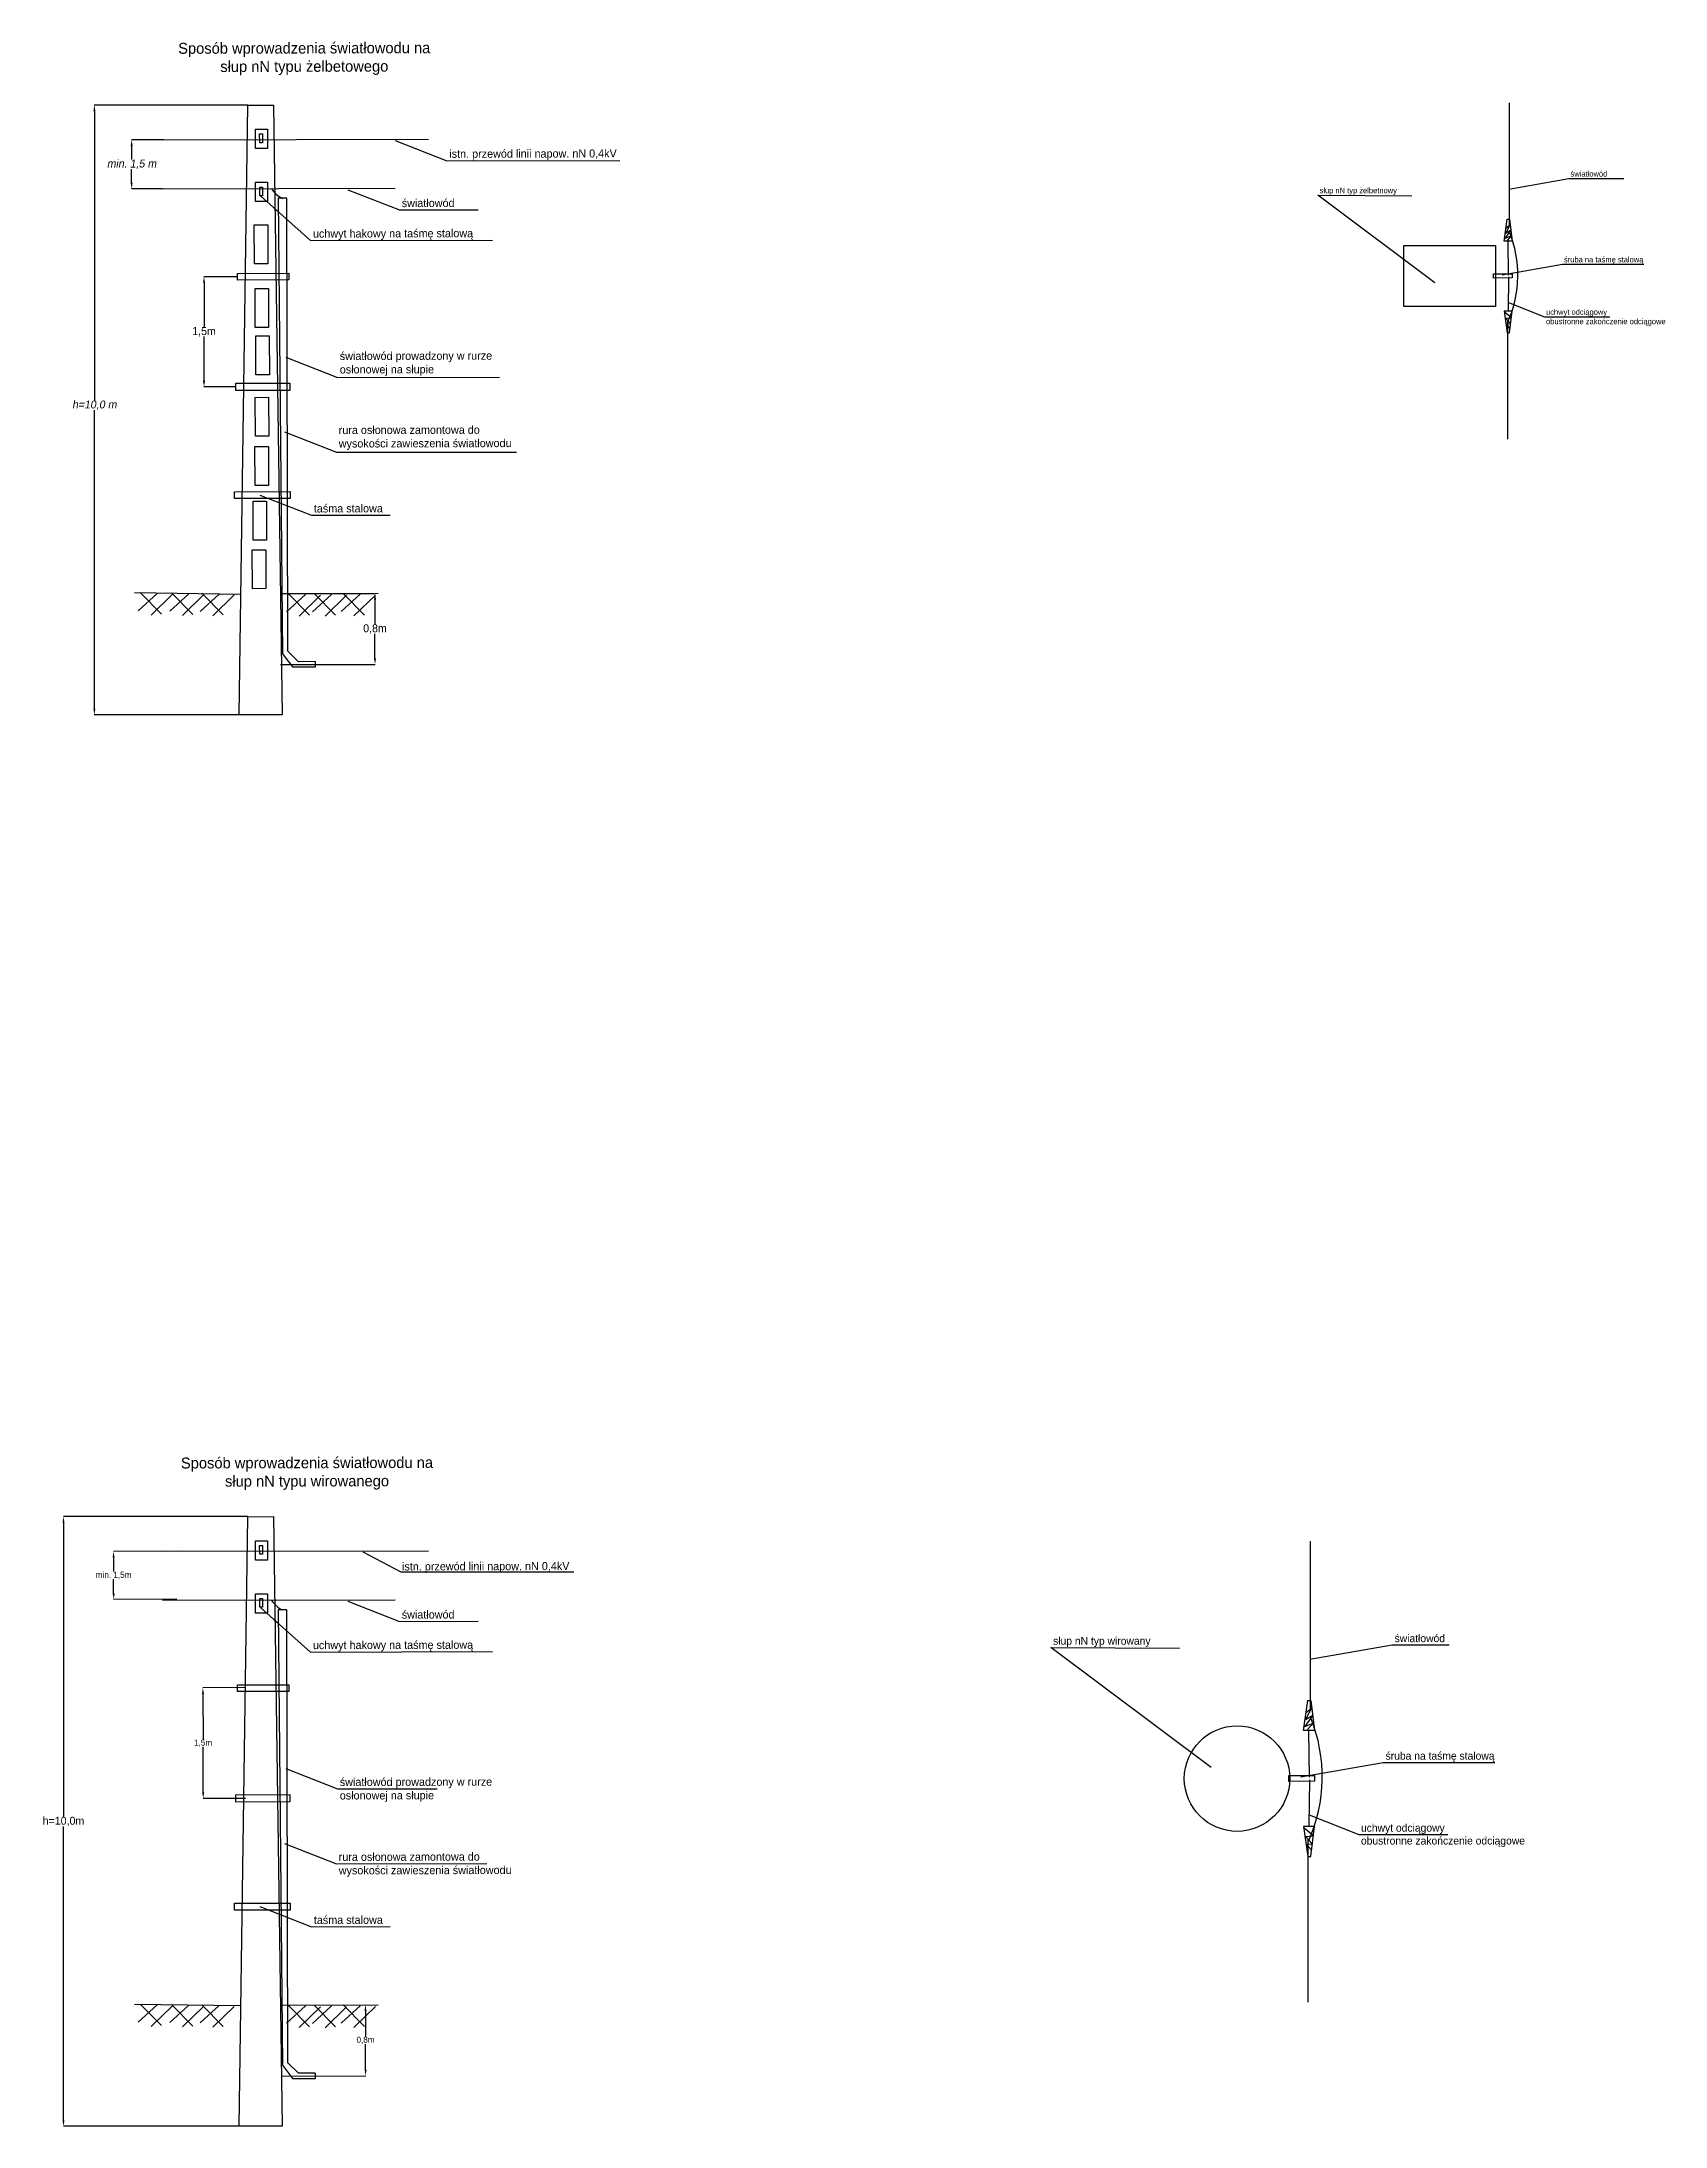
# Model space of a CAD drawing. Header units: metres. Extents: x 7525164 to 829536834, y 5785726 to 575610303.
# Drawn here: x 829534171 to 829536834, y 575606884 to 575610303 of the extents above; entities outside this region: 3.
import ezdxf
from ezdxf import colors
from ezdxf.entities.mleader import LeaderData, LeaderLine
from ezdxf.math import Vec2, Vec3

# ---------------------------------------------------------------- set-up
doc = ezdxf.new("R2010")
doc.units = ezdxf.units.M
doc.header["$MEASUREMENT"] = 0
for name, pattern in [('4001', [0]), ('ACAD_ISO02W100', [15, 12, -3]), ('DASHED', [19.05, 12.7, -6.35])]:
    doc.linetypes.add(name, pattern=pattern)
doc.layers.get('0').update_dxf_attribs({"lineweight": 18})
for name, color, linetype, lineweight in [('!podklad', 7, 'Continuous', 18), ('!trafo', 6, 'DASHED', 50), ('istn.', 5, '4001', 30), ('linia', 7, 'ACAD_ISO02W100', 15), ('yabella', 7, 'Continuous', 25), ('światł', 1, 'Continuous', 30)]:
    doc.layers.add(name, color=color, linetype=linetype, lineweight=lineweight)
doc.layers.add('_mm trafo', color=3, linetype='Continuous', plot=False)
doc.styles.get("Standard").update_dxf_attribs({"font": ''})
doc.styles.get('Standard').set_extended_font_data('Lato Light')
doc.dimstyles.get("Standard").update_dxf_attribs({"dimtxt": 13, "dimasz": 10, "dimexe": 0.18, "dimexo": 0.0625, "dimgap": 0.09, "dimtad": 0, "dimtih": 1, "dimtoh": 1, "dimdec": 4, "dimzin": 0, "dimdsep": 46, "dimtxsty": 'Standard', "dimcen": 0.09, "dimadec": 0, "dimazin": 0, "dimtfac": 1, "dimtdec": 4, "dimtofl": 0, "dimtmove": 0, "dimatfit": 3, "dimfxl": 1, "dimtolj": 1, "dimtzin": 0, "dimarcsym": 0})
picture_1 = doc.add_image_def('image1.jpg', size_in_pixel=(2379, 2762))

# ---------------------------------------------------------------- blocks, each defined once
blk = doc.blocks.new('*D2')
at = {"layer": 'Defpoints', "color": 0, "lineweight": 100, "transparency": 16777216}
for p in [(829534392.5, 575607827.2), (829534289, 575607748.1), (829534392.7, 575607748.4)]:
    blk.add_point(p, dxfattribs=at)
at = {"layer": 'yabella', "color": 0, "lineweight": -2, "transparency": 16777216}
for p, q in [((829534392.4, 575607827.2), (829534288.7, 575607826.9)), ((829534288.9, 575607816.9), (829534288.9, 575607793.6)), ((829534289, 575607758.1), (829534288.9, 575607781.5)), ((829534392.6, 575607748.4), (829534288.8, 575607748.1))]:
    blk.add_line(p, q, dxfattribs=at)
at = {"layer": 'yabella', "color": 0, "lineweight": 100, "transparency": 16777216}
for points in [[(829534290.5, 575607816.9), (829534287.2, 575607816.9), (829534288.8, 575607826.9)], [(829534290.7, 575607758.1), (829534287.3, 575607758.1), (829534289, 575607748.1)]]:
    blk.add_solid(points, dxfattribs=at)
at = {"layer": 'yabella', "color": 0, "transparency": 16777216, "insert": (829534288.9, 575607787.5), "char_height": 10, "attachment_point": 5}
blk.add_mtext('\\A1;min. 1,5m', dxfattribs=at)
blk = doc.blocks.new('*D3')
at = {"layer": 'Defpoints', "color": 0, "lineweight": 100, "transparency": 16777216}
for p in [(829534505, 575607603.3), (829534435.9, 575607421.5), (829534505.5, 575607421.6)]:
    blk.add_point(p, dxfattribs=at)
at = {"layer": 'yabella', "color": 0, "lineweight": -2, "transparency": 16777216}
for p, q in [((829534505, 575607603.3), (829534435.3, 575607603.1)), ((829534435.5, 575607593.1), (829534435.6, 575607518.3)), ((829534435.9, 575607431.5), (829534435.7, 575607506.3)), ((829534505.4, 575607421.6), (829534435.7, 575607421.5))]:
    blk.add_line(p, q, dxfattribs=at)
at = {"layer": 'yabella', "color": 0, "lineweight": 100, "transparency": 16777216}
for points in [[(829534437.1, 575607593.1), (829534433.8, 575607593.1), (829534435.4, 575607603.1)], [(829534437.5, 575607431.5), (829534434.2, 575607431.5), (829534435.9, 575607421.5)]]:
    blk.add_solid(points, dxfattribs=at)
at = {"layer": 'yabella', "color": 0, "transparency": 16777216, "insert": (829534435.7, 575607512.3), "char_height": 10, "attachment_point": 5}
blk.add_mtext('\\A1;1,5m', dxfattribs=at)
blk = doc.blocks.new('*D4')
at = {"layer": 'Defpoints', "color": 0, "lineweight": 100, "transparency": 16777216}
for p in [(829534564, 575607082.7), (829534564.3, 575606966.2), (829534702.2, 575606966.6)]:
    blk.add_point(p, dxfattribs=at)
at = {"layer": 'yabella', "color": 0, "lineweight": -2, "transparency": 16777216}
for p, q in [((829534564.1, 575607082.7), (829534702.1, 575607083)), ((829534702, 575607073), (829534702.1, 575607030.8)), ((829534702.2, 575606976.6), (829534702.1, 575607018.7)), ((829534564.3, 575606966.2), (829534702.4, 575606966.6))]:
    blk.add_line(p, q, dxfattribs=at)
at = {"layer": 'yabella', "color": 0, "lineweight": 100, "transparency": 16777216}
for points in [[(829534703.7, 575607073), (829534700.3, 575607073), (829534702, 575607083)], [(829534703.9, 575606976.6), (829534700.6, 575606976.6), (829534702.2, 575606966.6)]]:
    blk.add_solid(points, dxfattribs=at)
at = {"layer": 'yabella', "color": 0, "transparency": 16777216, "insert": (829534702.1, 575607024.8), "char_height": 10, "attachment_point": 5}
blk.add_mtext('\\A1;0,8m', dxfattribs=at)
blk = doc.blocks.new('*D5')
at = {"color": 0, "lineweight": -2, "transparency": 16777216}
for p, q in [((829534509.3, 575610199.2), (829534257.2, 575610199.2)), ((829534257.4, 575610189.2), (829534257.4, 575609715)), ((829534257.4, 575609209.2), (829534257.4, 575609699.1)), ((829534494.6, 575609199.2), (829534257.2, 575609199.2))]:
    blk.add_line(p, q, dxfattribs=at)
at = {"color": 0, "lineweight": 100, "transparency": 16777216}
for points in [[(829534255.7, 575610189.2), (829534259.1, 575610189.2), (829534257.4, 575610199.2)], [(829534255.7, 575609209.2), (829534259.1, 575609209.2), (829534257.4, 575609199.2)]]:
    blk.add_solid(points, dxfattribs=at)
at = {"layer": 'Defpoints', "color": 0, "lineweight": 100, "transparency": 16777216}
for p in [(829534509.3, 575610199.2), (829534257.4, 575609199.2), (829534494.7, 575609199.2)]:
    blk.add_point(p, dxfattribs=at)
at = {"color": 0, "transparency": 16777216, "insert": (829534257.4, 575609707), "char_height": 13, "attachment_point": 5}
blk.add_mtext('\\A1;{\\Q10;h=10,0 m}', dxfattribs=at)
blk = doc.blocks.new('*D6')
at = {"color": 0, "lineweight": -2, "transparency": 16777216}
for p, q in [((829534371.2, 575610142.4), (829534318.3, 575610142.4)), ((829534318.5, 575610132.4), (829534318.5, 575610110)), ((829534318.5, 575610072), (829534318.5, 575610094.4)), ((829534368.9, 575610062), (829534318.3, 575610062))]:
    blk.add_line(p, q, dxfattribs=at)
at = {"color": 0, "lineweight": 100, "transparency": 16777216}
for points in [[(829534316.8, 575610132.4), (829534320.2, 575610132.4), (829534318.5, 575610142.4)], [(829534316.8, 575610072), (829534320.2, 575610072), (829534318.5, 575610062)]]:
    blk.add_solid(points, dxfattribs=at)
at = {"layer": 'Defpoints', "color": 0, "lineweight": 100, "transparency": 16777216}
for p in [(829534371.3, 575610142.4), (829534318.5, 575610062), (829534368.9, 575610062)]:
    blk.add_point(p, dxfattribs=at)
at = {"color": 0, "transparency": 16777216, "insert": (829534318.5, 575610102.2), "char_height": 13, "attachment_point": 5}
blk.add_mtext('\\A1;{\\Q10;min. 1,5 m}', dxfattribs=at)
blk = doc.blocks.new('*D7')
at = {"color": 0, "lineweight": -2, "transparency": 16777216}
for p, q in [((829534492, 575609917.8), (829534437, 575609917.8)), ((829534437.2, 575609907.8), (829534437.2, 575609835.2)), ((829534437.2, 575609747), (829534437.2, 575609819.7)), ((829534489.1, 575609737), (829534437, 575609737))]:
    blk.add_line(p, q, dxfattribs=at)
at = {"color": 0, "lineweight": 100, "transparency": 16777216}
for points in [[(829534435.5, 575609907.8), (829534438.8, 575609907.8), (829534437.2, 575609917.8)], [(829534435.5, 575609747), (829534438.8, 575609747), (829534437.2, 575609737)]]:
    blk.add_solid(points, dxfattribs=at)
at = {"layer": 'Defpoints', "color": 0, "lineweight": 100, "transparency": 16777216}
for p in [(829534492, 575609917.8), (829534437.2, 575609737), (829534489.2, 575609737)]:
    blk.add_point(p, dxfattribs=at)
at = {"color": 0, "transparency": 16777216, "insert": (829534437.2, 575609827.4), "char_height": 13, "attachment_point": 5}
blk.add_mtext('\\A1;1,5m', dxfattribs=at)
blk = doc.blocks.new('*D8')
at = {"color": 0, "lineweight": -2, "transparency": 16777216}
for p, q in [((829534562.6, 575609398.1), (829534717.8, 575609398.1)), ((829534717.6, 575609388.1), (829534717.6, 575609347.7)), ((829534717.6, 575609291.7), (829534717.6, 575609332)), ((829534562.6, 575609281.7), (829534717.8, 575609281.7))]:
    blk.add_line(p, q, dxfattribs=at)
at = {"color": 0, "lineweight": 100, "transparency": 16777216}
for points in [[(829534716, 575609388.1), (829534719.3, 575609388.1), (829534717.6, 575609398.1)], [(829534716, 575609291.7), (829534719.3, 575609291.7), (829534717.6, 575609281.7)]]:
    blk.add_solid(points, dxfattribs=at)
at = {"layer": 'Defpoints', "color": 0, "lineweight": 100, "transparency": 16777216}
for p in [(829534562.6, 575609398.1), (829534562.6, 575609281.7), (829534717.6, 575609281.7)]:
    blk.add_point(p, dxfattribs=at)
at = {"color": 0, "transparency": 16777216, "insert": (829534717.6, 575609339.9), "char_height": 13, "attachment_point": 5}
blk.add_mtext('\\A1;0,8m', dxfattribs=at)
blk = doc.blocks.new('*D9')
at = {"color": 0, "lineweight": -2, "transparency": 16777216}
for p, q in [((829534509.3, 575607883.8), (829534206.5, 575607883.8)), ((829534206.7, 575607873.8), (829534206.7, 575607391.7)), ((829534206.7, 575606893.7), (829534206.7, 575607375.8)), ((829534494.6, 575606883.7), (829534206.5, 575606883.7))]:
    blk.add_line(p, q, dxfattribs=at)
at = {"color": 0, "lineweight": 100, "transparency": 16777216}
for points in [[(829534205.1, 575607873.8), (829534208.4, 575607873.8), (829534206.7, 575607883.8)], [(829534205.1, 575606893.7), (829534208.4, 575606893.7), (829534206.7, 575606883.7)]]:
    blk.add_solid(points, dxfattribs=at)
at = {"layer": 'Defpoints', "color": 0, "lineweight": 100, "transparency": 16777216}
for p in [(829534509.3, 575607883.8), (829534206.7, 575606883.7), (829534494.7, 575606883.7)]:
    blk.add_point(p, dxfattribs=at)
at = {"color": 0, "transparency": 16777216, "insert": (829534206.7, 575607383.8), "char_height": 13, "attachment_point": 5}
blk.add_mtext('\\A1;h=10,0m', dxfattribs=at)

msp = doc.modelspace()

# ---------------------------------------------------------------- linework, layer by layer
at = {"layer": '!trafo'}
msp.add_lwpolyline([(7525815.72212, 5787043.95594), (7525887.16114, 5787046.90188), (7525883.11061, 5787090.10756), (7525970.19706, 5787068.50472), (7526299.95499, 5787117.0724), (7526326.53166, 5787111.71586), (7526323.27242, 5787089.79732), (7526251.90683, 5787066.88781), (7526257.2165, 5787042.29537), (7526328.46362, 5787043.19852), (7526339.5393, 5786972.52516), (7526369.07443, 5786978.59041), (7526366.96478, 5787113.60817), (7526585.20291, 5787115.08584), (7526616.93208, 5786928.08626), (7526679.04025, 5786936.18732), (7526635.15948, 5787214.32389), (7526904.13272, 5787246.47671), (7526896.99152, 5787286.3443), (7526563.959, 5787275.57972), (7526563.70584, 5787166.21336), (7525958.82631, 5787130.43366), (7525802.20572, 5787171.61407)], close=True, dxfattribs=at)
msp.add_lwpolyline([(829536405.02024, 575609968.94618), (829536405.02024, 575609868.94618), (829536555.02024, 575609868.94618)])
at = {"layer": 'istn.'}
for points in [[(829534371.31146, 575610142.38474), (829534805.08141, 575610143.44769)], [(829534371.31146, 575607826.94171), (829534805.08141, 575607828.00465)]]:
    msp.add_lwpolyline(points, dxfattribs=at)
at = {"layer": 'linia', "linetype": 'ByBlock', "lineweight": 25}
msp.add_circle((829536131.43575, 575607454.06784), 86.5, dxfattribs=at)
at = {"layer": 'yabella'}
for points in [[(829534565.48978, 575609199.35114), (829534494.69821, 575609199.17767), (829534509.31692, 575610199.21349), (829534550.87108, 575610199.31532), (829534565.48978, 575609199.35114)], [(829534750.82757, 575610141.42279), (829534835.67274, 575610108.14438), (829535118.93575, 575610108.46114)], [(829536576.95342, 575610061.49948), (829536675.66896, 575610078.69508), (829536765.73068, 575610078.69508)], [(829534530.10916, 575610049.92048), (829534611.98695, 575609977.21975), (829534910.26722, 575609977.95068)], [(829534672.79393, 575610060.55163), (829534757.6391, 575610027.27322), (829534886.90357, 575610027.58998)], [(829536455.95079, 575609907.82834), (829536264.07367, 575610051.4923), (829536418.09728, 575610050.46493)], [(829536569.59523, 575609976.35856), (829536574.46046, 575610012.00368), (829536578.16732, 575610012.00368), (829536582.80091, 575609976.35856), (829536569.36356, 575609976.35856)], [(829536572.67742, 575609997.97704), (829536578.85329, 575610002.87682), (829536571.95086, 575609989.26633), (829536580.48809, 575609994.71053), (829536571.04265, 575609980.91857), (829536581.033, 575609984.91097), (829536574.31222, 575609977.28911)], [(829536576.74516, 575609920.33348), (829536575.96277, 575609975.30836)], [(829536566.19465, 575609920.93998), (829536664.9102, 575609938.13558), (829536798.53822, 575609938.13558)], [(829536576.74516, 575609917.44303), (829536575.96277, 575609862.46815)], [(829536576.421, 575609875.35102), (829536635.47753, 575609852.02043), (829536742.73885, 575609852.02043)], [(829536569.59523, 575609861.41795), (829536574.46046, 575609825.77282), (829536578.16732, 575609825.77282), (829536582.80091, 575609861.41795), (829536569.36356, 575609861.41795)], [(829536578.95132, 575609833.17998), (829536572.6022, 575609840.24811), (829536579.85834, 575609840.79182), (829536571.69518, 575609849.67228), (829536581.30955, 575609850.39722), (829536570.06254, 575609859.64017)], [(829534571.1542, 575609785.93037), (829534655.99937, 575609752.65197), (829534922.02521, 575609752.96873)], [(829534569.4557, 575609663.0684), (829534654.30086, 575609629.79), (829534949.43725, 575609630.10676)], [(829534528.62232, 575609559.63954), (829534613.46749, 575609526.36114), (829534742.73196, 575609526.6779)], [(829534329.34032, 575609369.89488), (829534360.56723, 575609398.39643)], [(829534332.46796, 575609399.74884), (829534367.40802, 575609364.30316)], [(829534350.34068, 575609362.8401), (829534385.46572, 575609397.03619)], [(829534380.91033, 575609369.31062), (829534412.13724, 575609397.81218)], [(829534384.03798, 575609399.16458), (829534418.97803, 575609363.7189)], [(829534401.91069, 575609362.25584), (829534437.03573, 575609396.45193)], [(829534430.70208, 575609368.72201), (829534461.92899, 575609397.22356)], [(829534433.82972, 575609398.57596), (829534468.76978, 575609363.13028)], [(829534451.70244, 575609361.66723), (829534486.82748, 575609395.86331)], [(829534572.26771, 575609368.21291), (829534603.49462, 575609396.71446)], [(829534575.39536, 575609398.06687), (829534610.33541, 575609362.62118)], [(829534593.26807, 575609361.15813), (829534628.39311, 575609395.35422)], [(829534614.93155, 575609368.03705), (829534646.15846, 575609396.5386)], [(829534618.05919, 575609397.89101), (829534652.99924, 575609362.44532)], [(829534635.9319, 575609360.98227), (829534671.05694, 575609395.17836)], [(829534662.08482, 575609368.43301), (829534693.31173, 575609396.93456)], [(829534665.21246, 575609398.28696), (829534700.15252, 575609362.84128)], [(829534683.08518, 575609361.37822), (829534718.21022, 575609395.57431)], [(829534565.48978, 575606883.90811), (829534494.69821, 575606883.73464), (829534509.31692, 575607883.77046), (829534550.87108, 575607883.87229), (829534565.48978, 575606883.90811)], [(829534697.47294, 575607825.97976), (829534759.91471, 575607793.39704), (829535043.97365, 575607793.13903)], [(829534530.10916, 575607734.47745), (829534611.98695, 575607661.77671), (829534910.26722, 575607662.50764)], [(829534672.79393, 575607745.1086), (829534757.6391, 575607711.83019), (829534886.90357, 575607712.14695)], [(829536089.20819, 575607472.20144), (829535826.01646, 575607669.26072), (829536037.28574, 575607667.85152)], [(829536250.66292, 575607649.93423), (829536386.06789, 575607673.52088), (829536479.48173, 575607673.52088)], [(829536240.56993, 575607533.14914), (829536247.24341, 575607582.04242), (829536252.32799, 575607582.04242), (829536258.68374, 575607533.14914), (829536240.25215, 575607533.14914)], [(829536244.79767, 575607562.80252), (829536253.26892, 575607569.5234), (829536243.80107, 575607550.85431), (829536255.51133, 575607558.32195), (829536242.55531, 575607539.40396), (829536256.25876, 575607544.88021), (829536247.04008, 575607534.42554)], [(829536250.37726, 575607456.30132), (829536249.30409, 575607531.70862)], [(829536235.90547, 575607457.13324), (829536371.31044, 575607480.71989), (829536554.27608, 575607480.71989)], [(829534571.1542, 575607470.48734), (829534655.99937, 575607437.20893), (829534819.83627, 575607437.52569)], [(829536250.37726, 575607452.33658), (829536249.30409, 575607376.92929)], [(829536240.56993, 575607375.48876), (829536247.24341, 575607326.59548), (829536252.32799, 575607326.59548), (829536258.68374, 575607375.48876), (829536240.25215, 575607375.48876)], [(829536253.40339, 575607336.75565), (829536244.6945, 575607346.45077), (829536254.64752, 575607347.19656), (829536243.45037, 575607359.37761), (829536256.63809, 575607360.37199), (829536241.21093, 575607373.05024)], [(829536249.93263, 575607394.60032), (829536330.93859, 575607362.59848), (829536477.24624, 575607362.59848)], [(829534569.4557, 575607347.62537), (829534654.30086, 575607314.34696), (829534900.94193, 575607314.66372)], [(829534528.62232, 575607244.19651), (829534613.46749, 575607210.91811), (829534742.73196, 575607211.23487)], [(829534329.34032, 575607054.45185), (829534360.56723, 575607082.9534)], [(829534332.46796, 575607084.30581), (829534367.40802, 575607048.86012)], [(829534350.34068, 575607047.39707), (829534385.46572, 575607081.59316)], [(829534380.91033, 575607053.86759), (829534412.13724, 575607082.36914)], [(829534384.03798, 575607083.72155), (829534418.97803, 575607048.27587)], [(829534401.91069, 575607046.81281), (829534437.03573, 575607081.0089)], [(829534430.70208, 575607053.27898), (829534461.92899, 575607081.78053)], [(829534433.82972, 575607083.13293), (829534468.76978, 575607047.68725)], [(829534451.70244, 575607046.22419), (829534486.82748, 575607080.42028)], [(829534572.26771, 575607052.76988), (829534603.49462, 575607081.27143)], [(829534575.39536, 575607082.62383), (829534610.33541, 575607047.17815)], [(829534593.26807, 575607045.7151), (829534628.39311, 575607079.91118)], [(829534614.93155, 575607052.59402), (829534646.15846, 575607081.09557)], [(829534618.05919, 575607082.44797), (829534652.99924, 575607047.00229)], [(829534635.9319, 575607045.53924), (829534671.05694, 575607079.73532)], [(829534662.08482, 575607052.98997), (829534693.31173, 575607081.49153)], [(829534665.21246, 575607082.84393), (829534700.15252, 575607047.39825)], [(829534683.08518, 575607045.93519), (829534718.21022, 575607080.13128)]]:
    msp.add_lwpolyline(points, dxfattribs=at)
for points in [[(829534521.59581, 575610159.80799), (829534541.08159, 575610159.85574), (829534541.15942, 575610128.09279), (829534521.67365, 575610128.04504)], [(829534528.45218, 575610151.96939), (829534532.89629, 575610151.98028), (829534532.93144, 575610137.63573), (829534528.48734, 575610137.62484)], [(829534521.80912, 575610072.7608), (829534541.2949, 575610072.80855), (829534541.37273, 575610041.04561), (829534521.88695, 575610040.99786)], [(829534528.66549, 575610064.9222), (829534533.1096, 575610064.93309), (829534533.14475, 575610050.58854), (829534528.70064, 575610050.57765)], [(829536551.92321, 575609922.42519), (829536582.76151, 575609922.44169), (829536582.76151, 575609915.69622), (829536551.7401, 575609915.46718)], [(829534521.59581, 575607844.36496), (829534541.08159, 575607844.41271), (829534541.15942, 575607812.64976), (829534521.67365, 575607812.60201)], [(829534528.45218, 575607836.52635), (829534532.89629, 575607836.53724), (829534532.93144, 575607822.1927), (829534528.48734, 575607822.18181)], [(829534521.80912, 575607757.31777), (829534541.2949, 575607757.36552), (829534541.37273, 575607725.60257), (829534521.88695, 575607725.55482)], [(829534528.66549, 575607749.47917), (829534533.1096, 575607749.49006), (829534533.14475, 575607735.14551), (829534528.70064, 575607735.13462)], [(829536216.32978, 575607459.17045), (829536258.6297, 575607459.19308), (829536258.6297, 575607449.94054), (829536216.07862, 575607449.62637)]]:
    msp.add_lwpolyline(points, close=True, dxfattribs=at)
at = {"layer": 'yabella', "color": 1, "lineweight": 30}
for points in [[(829534619.43135, 575609286.35886), (829534591.87567, 575609286.29134), (829534574.89827, 575609303.45603), (829534573.07769, 575610046.40459), (829534558.80027, 575610046.36961), (829534565.73122, 575609299.30373), (829534582.33044, 575609277.67911), (829534619.80985, 575609277.77096), (829534619.7888, 575609286.35974)], [(829534619.43135, 575606970.91583), (829534591.87567, 575606970.8483), (829534574.89827, 575606988.013), (829534573.07769, 575607730.96156), (829534558.80027, 575607730.92657), (829534565.73122, 575606983.8607), (829534582.33044, 575606962.23608), (829534619.80985, 575606962.32792), (829534619.7888, 575606970.9167)]]:
    msp.add_lwpolyline(points, dxfattribs=at)
for points in [[(829534489.16674, 575609743.13686), (829534577.70793, 575609743.35383), (829534577.73777, 575609731.17734), (829534489.19657, 575609730.96037)], [(829534487.07488, 575609565.04989), (829534578.24772, 575609565.2733), (829534578.27553, 575609553.92282), (829534487.10269, 575609553.6994)], [(829534489.16674, 575607427.69383), (829534577.70793, 575607427.9108), (829534577.73777, 575607415.73431), (829534489.19657, 575607415.51734)], [(829534487.07488, 575607249.60685), (829534578.24772, 575607249.83027), (829534578.27553, 575607238.47979), (829534487.10269, 575607238.25637)]]:
    msp.add_lwpolyline(points, close=True, dxfattribs=at)
at = {"layer": 'yabella', "color": 5}
for points in [[(829534322.9719, 575609399.65265), (829534497.59148, 575609397.10003)], [(829534562.58496, 575609398.05018), (829534722.61882, 575609398.44234)], [(829534322.9719, 575607084.20962), (829534497.59148, 575607081.657)], [(829534562.58496, 575607082.60715), (829534722.61882, 575607082.99931)]]:
    msp.add_lwpolyline(points, dxfattribs=at)
at = {"layer": 'światł'}
for points in [[(829536577.62554, 575610202.83332), (829536577.62554, 575610001.90114)], [(829534368.93413, 575610062.00668), (829534750.57444, 575610062.94188)], [(829536574.8021, 575609846.6382), (829536574.8021, 575609651.21161)], [(829536251.58485, 575607843.79735), (829536251.58485, 575607568.18508)], [(829534368.93413, 575607746.56365), (829534750.57444, 575607747.49885)], [(829536247.71202, 575607355.21586), (829536247.71202, 575607087.15542)]]:
    msp.add_lwpolyline(points, dxfattribs=at)
at = {"layer": 'światł', "color": 0, "lineweight": 25}
for points in [[(829534519.66543, 575610002.79552), (829534541.60971, 575610002.84929), (829534541.76614, 575609939.0114), (829534519.82187, 575609938.95762)], [(829536405.02024, 575609968.94618), (829536555.02024, 575609968.94618), (829536555.02024, 575609868.94618), (829536405.02024, 575609868.94618)], [(829534520.99777, 575609898.38098), (829534542.94205, 575609898.43475), (829534543.09848, 575609834.59686), (829534521.15421, 575609834.54309)], [(829534522.26416, 575609820.87809), (829534544.20844, 575609820.93186), (829534544.36487, 575609757.09396), (829534522.4206, 575609757.04019)], [(829534521.21984, 575609719.90243), (829534543.16411, 575609719.95621), (829534543.32055, 575609656.11831), (829534521.37627, 575609656.06454)], [(829534520.74488, 575609639.16586), (829534542.68916, 575609639.21963), (829534542.84559, 575609575.38174), (829534520.90132, 575609575.32796)], [(829534517.59208, 575609549.55864), (829534539.53636, 575609549.61241), (829534539.69279, 575609485.77452), (829534517.74851, 575609485.72074)], [(829534516.42488, 575609469.89684), (829534538.36916, 575609469.95061), (829534538.52559, 575609406.11272), (829534516.58131, 575609406.05894)]]:
    msp.add_lwpolyline(points, close=True, dxfattribs=at)
at = {"layer": 'światł'}
for points in [[(829534492.03617, 575609923.32499), (829534576.2601, 575609923.53138), (829534576.2871, 575609912.51237), (829534492.06317, 575609912.30598)], [(829534492.03617, 575607607.88195), (829534576.2601, 575607608.08834), (829534576.2871, 575607597.06934), (829534492.06317, 575607596.86295)]]:
    msp.add_lwpolyline(points, close=True, dxfattribs=at)
for centre, radius, start, end in [((829534583.61577, 575610084.32115), 41.95159, 212.07667392, 244.90351903), ((829536403.48299, 575609920.68505), 188.42711, 335.89232374, 22.06879942), ((829534583.61577, 575607768.87812), 41.95159, 212.07667392, 244.90351903), ((829536012.71906, 575607456.78355), 258.45946, 335.89232374, 22.06879942)]:
    msp.add_arc(centre, radius, start, end, dxfattribs=at)

# ---------------------------------------------------------------- texts
at = {"rotation": 0.14040187}
for s, insert, char_height, width, attachment_point in [('Sposób wprowadzenia światłowodu na słup nN typu żelbetowego', (829534601.59637, 575610275.20511), 18, 435.5174272, 5), ('istn. przewód linii napow. nN 0,4kV', (829534839.46692, 575610126.0514), 13.2410499, 300.2556746, 1), ('światłowód ', (829534761.43327, 575610045.18024), 13.2410499, 300.2556746, 1), ('uchwyt hakowy na taśmę stalową', (829534615.78113, 575609995.12676), 13.2410499, 300.2556746, 1), ('światłowód prowadzony w rurze osłonowej na słupie', (829534659.79354, 575609794.32973), 13.2410499, 300.2556746, 1), ('rura osłonowa zamontowa do wysokości zawieszenia światłowodu', (829534658.09504, 575609672.86507), 13.2410499, 300.2556746, 1), ('taśma stalowa', (829534617.26166, 575609544.26816), 13.2410499, 138.7424313, 1), ('Sposób wprowadzenia światłowodu na słup nN typu wirowanego', (829534606.07628, 575607954.5596), 18, 435.5174272, 5), ('istn. przewód linii napow. nN 0,4kV', (829534761.89166, 575607808.76514), 13.2410499, 300.2556746, 1), ('światłowód ', (829534761.43327, 575607729.73721), 13.2410499, 300.2556746, 1), ('uchwyt hakowy na taśmę stalową', (829534615.78113, 575607679.68373), 13.2410499, 300.2556746, 1), ('światłowód prowadzony w rurze osłonowej na słupie', (829534659.79354, 575607455.11595), 13.2410499, 300.2556746, 1), ('rura osłonowa zamontowa do wysokości zawieszenia światłowodu', (829534658.09504, 575607332.25398), 13.2410499, 300.2556746, 1), ('taśma stalowa', (829534617.26166, 575607228.82512), 13.2410499, 138.7424313, 1)]:
    msp.add_mtext(s, dxfattribs=dict(at, insert=insert, char_height=char_height, width=width, attachment_point=attachment_point))
at = {"attachment_point": 1}
for s, insert, char_height, width in [('światłowód', (829536678.34302, 575610091.16478), 9.225336, 209.1948433), ('słup nN typ żelbetnowy', (829536266.74773, 575610063.962), 9.2253356, 209.1948433), ('śruba na taśmę stalową', (829536667.58425, 575609950.60528), 9.2253356, 209.1948433), ('uchwyt odciągowy \\Pobustronne zakończenie odciągowe', (829536638.15159, 575609864.49013), 9.2253356, 209.1948433), ('słup nN typ wirowany', (829535829.68437, 575607686.36502), 12.654099, 286.945903), ('światłowód', (829536389.73581, 575607690.62518), 12.654099, 286.945903), ('śruba na taśmę stalową', (829536374.97835, 575607497.82419), 12.654099, 286.945903), ('uchwyt odciągowy \\Pobustronne zakończenie odciągowe', (829536334.6065, 575607379.70278), 12.654099, 286.945903)]:
    msp.add_mtext(s, dxfattribs=dict(at, insert=insert, char_height=char_height, width=width))

# ---------------------------------------------------------------- dimensions: what is measured, and where the dimension line sits
dim = msp.add_linear_dim(base=(829534257.4145, 575609199.17767), p1=(829534509.31692, 575610199.21349), p2=(829534494.69821, 575609199.17767), angle=90, text='{\\Q10;h=10,0 m}', dimstyle='Standard')
dim.commit()
dim.dimension.update_dxf_attribs({"geometry": '*D5', "text_midpoint": (829534257.4145, 575609707.04152), "dimtype": 160})
for base, p1, p2, text, picture, middle in [((829534318.49256, 575610062.00668), (829534371.31146, 575610142.38474), (829534368.93413, 575610062.00668), '{\\Q10;min. 1,5 m}', '*D6', (829534318.49256, 575610102.19571)), ((829534437.15249, 575609737.04862), (829534492.04967, 575609917.81548), (829534489.18166, 575609737.04862), '1,5m', '*D7', (829534437.15249, 575609827.43205)), ((829534717.64809, 575609281.67444), (829534562.58496, 575609398.05018), (829534562.58496, 575609281.67444), '0,8m', '*D8', (829534717.64809, 575609339.86231)), ((829534206.7293, 575606883.73464), (829534509.31692, 575607883.77046), (829534494.69821, 575606883.73464), 'h=10,0m', '*D9', (829534206.7293, 575607383.75255))]:
    dim = msp.add_linear_dim(base=base, p1=p1, p2=p2, angle=90, text=text, dimstyle='Standard')
    dim.commit()
    dim.dimension.update_dxf_attribs({"geometry": picture, "text_midpoint": middle})
at = {"layer": 'yabella'}
for p1, p2, distance, text, picture, middle in [((829534392.47395, 575607827.16517), (829534392.66696, 575607748.39936), -103.64323, 'min. 1,5m', '*D2', (829534288.92753, 575607787.52829)), ((829534505.02447, 575607603.31596), (829534505.46969, 575607421.62967), -69.58823, '1,5m', '*D3', (829534435.65906, 575607512.30229)), ((829534563.99327, 575607082.66641), (829534564.27859, 575606966.23139), 137.96775, '0,8m', '*D4', (829534702.10326, 575607024.78699))]:
    dim = msp.add_aligned_dim(p1=p1, p2=p2, distance=distance, text=text, dimstyle='Standard', override={"dimtxt": 10}, dxfattribs=at)
    dim.commit()
    dim.dimension.update_dxf_attribs({"geometry": picture, "text_midpoint": middle})

# ---------------------------------------------------------------- pictures from other files: only their frames are drawn
at = {"layer": '!podklad'}
image = msp.add_image(picture_1, insert=(7525163.68124, 5785726.12173), size_in_units=(2379, 2762), dxfattribs=at)
image.dxf.flags = 7

# ---------------------------------------------------------------- next in the draw order: leaders
at = {"layer": '_mm trafo', "color": 3}
ml = msp.add_multileader_mtext('Standard', dxfattribs=at)
ml.set_content('STACJA TRAFO\\P03-0494', color=3)
ml.set_leader_properties()
ml.build(insert=Vec2(0, 0))
ml.multileader.update_dxf_attribs({"has_text_frame": 1, "text_left_attachment_type": 5, "text_right_attachment_type": 5, "dogleg_length": 1, "arrow_head_size": 1.5})
ctx = ml.context
ctx.base_point, ctx.char_height, ctx.arrow_head_size, ctx.plane_origin, ctx.plane_x_axis, ctx.plane_y_axis = Vec3(7526564.68865, 5787143.18433), 2, 1.5, Vec3(7526599.35082, 5787100.17803), Vec3(0.9998914966, 0.0147307535), Vec3(-0.0147307535, 0.9998914966)
ctx.left_attachment, ctx.right_attachment, ctx.text_align_type, ctx.attachment_type = 5, 5, 2, 2
notes = []
notes.append((ctx, [(0, (1, 1, 0), (7526590.39118, 5787143.56299), (-0.9998914966, -0.0147307535), 1, [(0, [(7526596.11361, 5787130.98604)], 0, [])])]))
ctx.mtext.insert, ctx.mtext.text_direction, ctx.mtext.rotation, ctx.mtext.alignment, ctx.mtext.flow_direction = Vec3(7526587.30578, 5787149.33772), Vec3(0.9998914966, 0.0147307535), 6.1297234083, 3, 5
ctx.mtext.has_bg_fill, ctx.mtext.bg_color, ctx.mtext.bg_scale_factor, ctx.mtext.bg_transparency, ctx.mtext.use_window_bg_color = 1, -1073741824, 1, 0, 1
for ctx, leaders in notes:
    for number, flags, end, landing, length, lines in leaders:
        leader = LeaderData()
        leader.index, (leader.has_last_leader_line, leader.has_dogleg_vector, leader.attachment_direction) = number, flags
        leader.last_leader_point, leader.dogleg_vector, leader.dogleg_length = Vec3(end), Vec3(landing), length
        for number, points, colour, breaks in lines:
            line = LeaderLine()
            line.index, line.vertices, line.color, line.breaks = number, Vec3.list(points), colors.encode_raw_color(colour), breaks
            leader.lines.append(line)
        ctx.leaders.append(leader)

doc.saveas('drawing.dxf')
